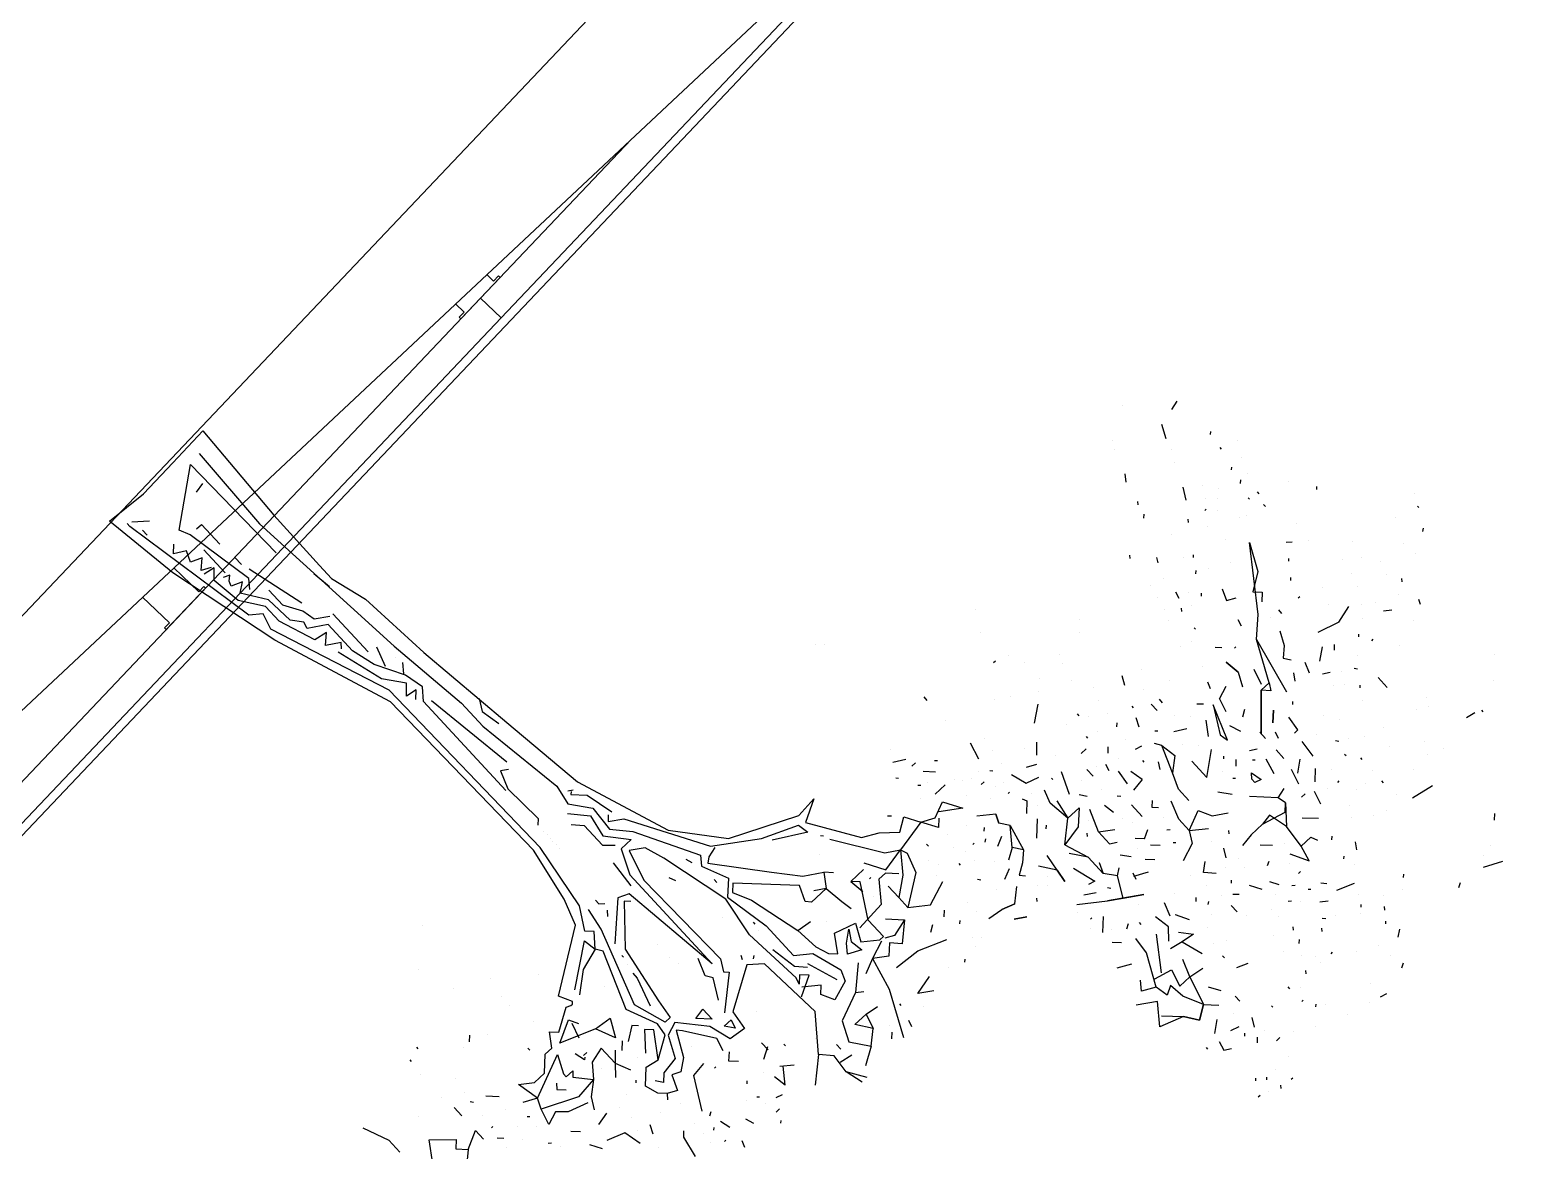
# Model space of a CAD drawing. Header units: inches. Extents: x -3368894 to 5148796, y 84 to 10864301.
# Drawn here: x 503402.8 to 503408.07, y 4346101.95 to 4346105.87 of the extents above; entities that cross this region are included whole.
import ezdxf

# ---------------------------------------------------------------- set-up
doc = ezdxf.new("R2010")
doc.units = ezdxf.units.IN
doc.header["$MEASUREMENT"] = 0
doc.layers.add('cm_linea di terra', color=4, linetype='Continuous', lineweight=25)
doc.layers.add('cp_piattaforme volumi_linea', color=4, linetype='Continuous', lineweight=25)
doc.layers.add('cp_alberi_linea', color=103, linetype='Continuous')

# ---------------------------------------------------------------- blocks, each defined once
blk = doc.blocks.new('tamarix')
at = {"layer": 'cp_alberi_linea', "color": 0, "linetype": 'ByBlock'}
for p, q in [((-0.0063, -0.2859), (0, 0)), ((0, 0), (0.1495, -0.0348)), ((0.1495, -0.0348), (0.2982, -0.0489)), ((0.2982, -0.0489), (0.4508, -0.0637)), ((0.0296, -0.0671), (0.0319, -0.0531)), ((0.0397, -0.5877), (0.0296, -0.0671)), ((0.0471, -0.0627), (0.0872, -0.11)), ((0.1254, -0.2119), (0.3308, -0.1018)), ((0.3308, -0.1018), (0.2711, -0.5282)), ((0.3805, -0.1017), (0.3158, -0.4198)), ((0.4508, -0.0637), (0.3702, -0.4411)), ((0.0426, -0.1338), (0.0464, -0.1105)), ((0.2673, -0.1779), (0.3057, -0.177)), ((0.0479, -0.247), (0.075, -0.2276)), ((0.0837, -0.2768), (0.0479, -0.247)), ((0.1356, -0.2519), (0.1254, -0.2119)), ((0.1412, -0.5087), (0.1356, -0.2519)), ((0.1659, -0.2568), (0.1891, -0.2607)), ((0.1891, -0.2607), (0.1738, -0.3538)), ((0.0265, -0.7122), (-0.0063, -0.2859)), ((0.0612, -0.3114), (0.0837, -0.2768)), ((0.0981, -0.3342), (0.0612, -0.3114)), ((0.0606, -0.3591), (0.0981, -0.3342)), ((0.0905, -0.3808), (0.0606, -0.3591)), ((0.1061, -0.4312), (0.1241, -0.3217)), ((0.0571, -0.5259), (0.0607, -0.4165)), ((0.0963, -0.3889), (0.0579, -0.3754)), ((0.0607, -0.4165), (0.0963, -0.3889)), ((0.3158, -0.4198), (0.2666, -1.0554)), ((0.0822, -0.4751), (0.0918, -0.4599)), ((0.1104, -0.4486), (0.0887, -0.4355)), ((0.0918, -0.4599), (0.1104, -0.4486)), ((0.164, -0.4574), (0.1693, -0.4248)), ((0.3702, -0.4411), (0.329, -0.6759)), ((0.0999, -0.6143), (0.0571, -0.5259)), ((0.1191, -0.4979), (0.0822, -0.4751)), ((0.0826, -0.5158), (0.1191, -0.4979)), ((0.1248, -0.6088), (0.0826, -0.5158)), ((0.113, -0.5351), (0.1412, -0.5087)), ((0.1874, -0.7076), (0.1683, -0.4892)), ((0.0744, -0.6245), (0.0397, -0.5877)), ((0.0489, -0.6777), (0.0744, -0.6245)), ((0.0885, -0.6842), (0.0999, -0.6143)), ((0.1149, -0.7124), (0.1248, -0.6088)), ((0.1404, -0.6592), (0.1519, -0.5894)), ((0.1337, -1.1364), (0.0489, -0.6777)), ((0.1136, -0.8222), (0.0885, -0.6842)), ((0.1673, -0.7282), (0.1404, -0.6592)), ((0.2952, -0.6775), (0.2931, -0.7489)), ((0.329, -0.6759), (0.319, -0.7364)), ((0.1051, -1.1652), (0.0265, -0.7122)), ((0.1391, -0.7547), (0.1149, -0.7124)), ((0.169, -0.7763), (0.1673, -0.7282)), ((0.319, -0.7364), (0.3345, -0.8753)), ((0.1282, -0.7768), (0.1391, -0.7547)), ((0.1846, -0.8267), (0.1282, -0.7768)), ((0.2106, -0.8142), (0.169, -0.7763)), ((0.1587, -0.8392), (0.1136, -0.8222)), ((0.1211, -0.8641), (0.1587, -0.8392)), ((0.1643, -0.9501), (0.1846, -0.8267)), ((0.2246, -0.8165), (0.1951, -0.9958)), ((0.1627, -0.902), (0.1211, -0.8641)), ((0.3345, -0.8753), (0.313, -1.1515)), ((0.1484, -1.091), (0.1297, -0.9134)), ((0.146, -0.916), (0.1627, -0.902)), ((0.1735, -1.0401), (0.1643, -0.9501)), ((0.2106, -1.1491), (0.1735, -1.0401)), ((0.2265, -1.0082), (0.1918, -1.0742)), ((0.1904, -1.1697), (0.1484, -1.091)), ((0.2383, -1.0819), (0.2383, -1.0819)), ((0.2666, -1.0554), (0.2541, -1.3643)), ((0.0237, -1.8932), (0.1337, -1.1364)), ((0.2154, -1.2216), (0.2106, -1.1491)), ((0.2117, -1.1421), (0.24, -1.1156)), ((0.313, -1.1515), (0.2983, -1.5318)), ((0.002, -1.8801), (0.1051, -1.1652)), ((0.1548, -1.1973), (0.1904, -1.1697)), ((0.1933, -1.2108), (0.1548, -1.1973)), ((0.1661, -1.2302), (0.1933, -1.2108)), ((0.1074, -1.675), (0.1763, -1.2558)), ((0.1763, -1.2558), (0.2154, -1.2216)), ((0.1969, -1.276), (0.1887, -1.6166)), ((0.2541, -1.3643), (0.2361, -1.4737)), ((0.305, -1.4037), (0.2752, -1.4395)), ((0.2361, -1.4737), (0.2291, -1.8074)), ((0.2752, -1.4395), (0.2777, -1.5117)), ((0.2983, -1.5318), (0.2859, -1.855)), ((0.1503, -1.6175), (0.1167, -1.6765)), ((0.1709, -1.6376), (0.1503, -1.6175)), ((0.1167, -1.6765), (0.0996, -1.8244)), ((-0.443, -1.7352), (-0.443, -1.7352)), ((-0.5762, -1.8185), (-0.5762, -1.8185)), ((0.0996, -1.8244), (0.0806, -1.838)), ((0.2291, -1.8074), (0.2037, -1.875)), ((-0.0674, -2.0696), (0.002, -1.8801)), ((-0.053, -2.1269), (0.0237, -1.8932)), ((0.073, -1.8846), (0.073, -1.8846)), ((0.0756, -1.8683), (0.0756, -1.8683)), ((0.1766, -1.8944), (0.2202, -1.9638)), ((0.2037, -1.875), (0.2458, -1.9536)), ((0.2448, -1.8578), (0.2366, -1.8636)), ((0.2366, -1.8636), (0.2697, -1.9097)), ((0.2393, -1.8473), (0.2541, -1.8593)), ((0.2859, -1.855), (0.3472, -2.2094)), ((0.0626, -1.9474), (0.0626, -1.9474)), ((0.0653, -1.9311), (0.0653, -1.9311)), ((0.068, -1.9148), (0.068, -1.9148)), ((0.0703, -1.9009), (0.0703, -1.9009)), ((0.1542, -1.929), (0.1791, -1.9666)), ((0.2697, -1.9097), (0.2766, -2.0137)), ((-0.8447, -1.9968), (-0.8436, -1.9899)), ((-0.7954, -1.9882), (-0.7943, -1.9812)), ((-0.5511, -1.9566), (-0.5511, -1.9566)), ((0.1791, -1.9666), (0.1638, -2.0597)), ((0.2202, -1.9638), (0.1909, -2.0403)), ((0.2458, -1.9536), (0.2235, -2.0456)), ((-1.1329, -2.0045), (-1.111, -2.1037)), ((-0.8628, -2.0489), (-0.8628, -2.0489)), ((-0.445, -2.0386), (-0.445, -2.0386)), ((0.1909, -2.0403), (0.2411, -2.1274)), ((0.2235, -2.0456), (0.2671, -2.115)), ((0.2603, -2.011), (0.2413, -2.0246)), ((0.2413, -2.0246), (0.2829, -2.0625)), ((-1.111, -2.1037), (-1.1202, -2.1596)), ((-0.6656, -2.1148), (-0.6466, -2.1011)), ((-0.4728, -2.1058), (-0.4728, -2.1058)), ((-0.1154, -2.1573), (-0.0674, -2.0696)), ((0.1638, -2.0597), (0.1914, -2.0953)), ((0.2829, -2.0625), (0.3941, -2.3606)), ((-0.9798, -2.1349), (-0.9798, -2.1349)), ((-0.8808, -2.1583), (-0.8808, -2.1583)), ((-0.7989, -2.155), (-0.7989, -2.155)), ((-0.6959, -2.1098), (-0.6959, -2.1098)), ((-0.6065, -2.1484), (-0.6065, -2.1484)), ((-0.4793, -2.1454), (-0.4793, -2.1454)), ((-0.3479, -2.2626), (-0.1154, -2.1573)), ((-0.3311, -2.1602), (-0.3311, -2.1602)), ((-0.1122, -2.1961), (-0.053, -2.1269)), ((-0.0709, -2.2364), (-0.044, -2.1595)), ((-0.0032, -2.159), (-0.0059, -2.1753)), ((0.1383, -2.1273), (0.1125, -2.2259)), ((0.1945, -2.1198), (0.1408, -2.1994)), ((0.207, -2.1457), (0.1564, -2.2498)), ((0.2411, -2.1274), (0.1945, -2.1198)), ((0.2486, -2.1837), (0.207, -2.1457)), ((0.2671, -2.115), (0.3475, -2.353)), ((-1.0819, -2.2759), (-1.0238, -2.2137)), ((-1.0238, -2.2137), (-0.9643, -2.2881)), ((-0.8868, -2.253), (-0.8803, -2.2134)), ((-0.8174, -2.2094), (-0.8174, -2.2094)), ((-0.0927, -2.2232), (-0.1122, -2.1961)), ((-0.0217, -2.2277), (-0.005, -2.2137)), ((-0.0059, -2.1753), (0.0081, -2.192)), ((0.1408, -2.1994), (0.0719, -2.6186)), ((0.2604, -2.2574), (0.2486, -2.1837)), ((0.3472, -2.2094), (0.4532, -2.3943)), ((-0.8251, -2.256), (-0.8306, -2.2455)), ((-0.4725, -2.2493), (-0.4725, -2.2493)), ((-0.3323, -2.313), (-0.3479, -2.2626)), ((-0.2958, -2.2951), (-0.1393, -2.2156)), ((-0.1399, -2.2633), (-0.2206, -2.274)), ((-0.2085, -2.4912), (-0.0709, -2.2364)), ((-0.1393, -2.2156), (-0.1399, -2.2633)), ((-0.1399, -2.2633), (-0.0927, -2.2232)), ((-0.1275, -2.2893), (-0.1399, -2.2633)), ((0.052, -2.2159), (-0.0824, -2.3062)), ((0.0552, -2.2404), (-0.0746, -2.3458)), ((0.0866, -2.2384), (0.052, -2.2159)), ((0.0688, -2.2593), (0.0552, -2.2404)), ((0.0719, -2.6186), (0.0866, -2.2384)), ((0.1564, -2.2498), (0.1034, -2.6309)), ((0.28, -2.5165), (0.2604, -2.2574)), ((1.1759, -2.2165), (1.1759, -2.2165)), ((1.1954, -2.2436), (1.1954, -2.2436)), ((-0.9643, -2.2881), (-0.9914, -2.3075)), ((-0.9914, -2.3075), (-0.9661, -2.3428)), ((-0.8409, -2.3084), (-0.8409, -2.3084)), ((-0.7536, -2.3155), (-0.7808, -2.2776)), ((-0.5596, -2.2996), (-0.5581, -2.2903)), ((-0.5067, -2.3561), (-0.4665, -2.3149)), ((-0.4665, -2.3149), (-0.447, -2.342)), ((-0.447, -2.342), (-0.3625, -2.308)), ((-0.3625, -2.308), (-0.3474, -2.3177)), ((-0.3474, -2.3177), (-0.3404, -2.3189)), ((-0.3404, -2.3189), (-0.3323, -2.313)), ((-0.2206, -2.274), (-0.2997, -2.3184)), ((-0.2399, -2.4789), (-0.1275, -2.2893)), ((0.223, -2.3397), (0.2175, -2.3149)), ((-0.9661, -2.3428), (-1.0273, -2.3806)), ((-0.9661, -2.3428), (-0.8983, -2.3228)), ((-0.8983, -2.3228), (-0.9048, -2.3624)), ((-0.8497, -2.3619), (-0.8567, -2.3608)), ((-0.7775, -2.3594), (-0.7775, -2.3594)), ((-0.6757, -2.424), (-0.679, -2.3421)), ((-0.679, -2.3421), (-0.6378, -2.3824)), ((-0.5912, -2.39), (-0.537, -2.3511)), ((-0.537, -2.3511), (-0.5067, -2.3561)), ((-0.4753, -2.3684), (-0.3919, -2.3415)), ((-0.3595, -2.4353), (-0.4753, -2.3684)), ((-0.3946, -2.3578), (-0.4197, -2.4087)), ((-0.3919, -2.3415), (-0.381, -2.3768)), ((-0.2219, -2.3694), (-0.2219, -2.3694)), ((-0.0746, -2.3458), (-0.1463, -2.5493)), ((-0.1005, -2.3583), (-0.0994, -2.3513)), ((0.308, -2.3465), (0.3048, -2.322)), ((0.3475, -2.353), (0.3193, -2.3794)), ((0.3941, -2.3606), (0.5244, -2.4849)), ((-0.8589, -2.4178), (-0.8725, -2.3988)), ((-0.6757, -2.424), (-0.7185, -2.393)), ((-0.6982, -2.4586), (-0.6757, -2.424)), ((-0.6982, -2.4586), (-0.6757, -2.424)), ((-0.6757, -2.424), (-0.5117, -2.3864)), ((-0.6378, -2.3824), (-0.5912, -2.39)), ((-0.5117, -2.3864), (-0.5523, -2.4443)), ((-0.1248, -2.4189), (-0.1287, -2.4421)), ((-0.1125, -2.3874), (-0.1125, -2.3874)), ((0.0082, -2.424), (0.0082, -2.424)), ((0.3193, -2.3794), (0.3436, -2.4791)), ((0.36, -2.379), (0.3414, -2.3902)), ((0.3414, -2.3902), (0.4528, -2.5855)), ((0.3988, -2.3758), (0.36, -2.379)), ((0.4532, -2.3943), (0.6684, -2.5396)), ((-0.8801, -2.4454), (-0.8801, -2.4454)), ((-0.82, -2.472), (-0.82, -2.472)), ((-0.796, -2.4281), (-0.796, -2.4281)), ((-0.7436, -2.4439), (-0.7494, -2.4358)), ((-0.7236, -2.5118), (-0.6982, -2.4586)), ((-0.5839, -2.5347), (-0.6982, -2.4586)), ((-0.5931, -2.4447), (-0.6097, -2.4588)), ((-0.6097, -2.4588), (-0.5902, -2.4859)), ((-0.5523, -2.4443), (-0.5546, -2.4582)), ((-0.5546, -2.4582), (-0.5243, -2.4632)), ((-0.5243, -2.4632), (-0.541, -2.4772)), ((-0.541, -2.4772), (-0.5032, -2.5384)), ((-0.4685, -2.4724), (-0.4716, -2.4336)), ((-0.4603, -2.4666), (-0.4685, -2.4724)), ((-0.4592, -2.4596), (-0.4429, -2.4623)), ((-0.3595, -2.4353), (-0.2978, -2.4526)), ((-0.3407, -2.5101), (-0.3595, -2.4353)), ((-0.3595, -2.4353), (-0.3595, -2.4353)), ((-0.2978, -2.4526), (-0.3407, -2.5101)), ((-0.1287, -2.4421), (-0.1777, -2.5369)), ((0.3067, -2.4563), (0.309, -2.4423)), ((-0.7571, -2.4824), (-0.7571, -2.4824)), ((-0.6744, -2.5031), (-0.7236, -2.5118)), ((-0.6468, -2.5388), (-0.6744, -2.5031)), ((-0.4583, -2.498), (-0.5032, -2.5384)), ((-0.4001, -2.4932), (-0.4583, -2.498)), ((-0.4116, -2.5631), (-0.4001, -2.4932)), ((-0.272, -2.5286), (-0.3239, -2.5535)), ((-0.2584, -2.5476), (-0.272, -2.5286)), ((-0.2113, -2.596), (-0.2399, -2.4789)), ((-0.1904, -2.6138), (-0.2085, -2.4912)), ((-0.0021, -2.4869), (-0.0021, -2.4869)), ((0.0011, -2.5256), (0.0011, -2.5256)), ((0.2326, -2.6594), (0.28, -2.5165)), ((0.3436, -2.4791), (0.2893, -2.518)), ((0.2893, -2.518), (0.2928, -2.686)), ((0.3397, -2.5024), (0.3126, -2.5218)), ((0.3126, -2.5218), (0.3326, -2.5897)), ((0.476, -2.6922), (0.3397, -2.5024)), ((0.5244, -2.4849), (0.6413, -2.5591)), ((0.6418, -2.5998), (0.5427, -2.519)), ((-0.7697, -2.5592), (-0.7779, -2.5507)), ((-0.5807, -2.5735), (-0.6468, -2.5388)), ((-0.5563, -2.5704), (-0.5861, -2.6061)), ((-0.5032, -2.5384), (-0.5839, -2.5347)), ((-0.5032, -2.5384), (-0.5563, -2.5704)), ((-0.4555, -2.5391), (-0.4555, -2.5391)), ((-0.4116, -2.5631), (-0.4503, -2.595)), ((-0.376, -2.5354), (-0.4116, -2.5631)), ((-0.4116, -2.5631), (-0.3971, -2.6204)), ((-0.3352, -2.5349), (-0.3624, -2.5544)), ((-0.2552, -2.572), (-0.3191, -2.6261)), ((-0.2358, -2.5991), (-0.2552, -2.572)), ((-0.1463, -2.5493), (-0.1671, -2.6176)), ((0.0231, -2.6249), (0.0563, -2.5682)), ((0.22, -2.5473), (0.22, -2.5473)), ((0.6413, -2.5591), (0.6418, -2.5998)), ((0.7464, -2.5453), (0.6631, -2.5722)), ((0.6631, -2.5722), (0.7423, -2.7598)), ((0.6684, -2.5396), (0.7464, -2.5453)), ((2.4981, -2.5533), (2.4981, -2.5533)), ((-0.7607, -2.5918), (-0.7607, -2.5918)), ((-0.6761, -2.6153), (-0.6955, -2.5881)), ((-0.3479, -2.6118), (-0.3479, -2.6118)), ((-0.3105, -2.6753), (-0.2358, -2.5991)), ((-0.226, -2.6414), (-0.2113, -2.596)), ((-0.1671, -2.6176), (-0.1904, -2.6138)), ((0.0355, -2.6509), (0.0231, -2.6249)), ((0.1034, -2.6309), (0.0736, -2.6667)), ((0.3326, -2.5897), (0.3485, -2.7836)), ((0.4528, -2.5855), (0.5089, -2.6808)), ((1.263, -2.6469), (1.2657, -2.6306)), ((1.6175, -2.5856), (1.6175, -2.5856)), ((2.3594, -2.6262), (2.3594, -2.6262)), ((2.3807, -2.5986), (2.3807, -2.5986)), ((-0.6919, -2.6677), (-0.6751, -2.7111)), ((-0.5689, -2.6472), (-0.617, -2.6489)), ((-0.525, -2.6712), (-0.525, -2.6712)), ((-0.4758, -2.6625), (-0.4758, -2.6625)), ((-0.4211, -2.6643), (-0.4129, -2.6585)), ((-0.4097, -2.6973), (-0.3555, -2.6584)), ((-0.3555, -2.6584), (-0.3105, -2.6753)), ((-0.3105, -2.6753), (-0.226, -2.6414)), ((-0.2201, -2.6495), (-0.27, -2.7202)), ((-0.1887, -2.6619), (-0.2494, -2.7404)), ((-0.1709, -2.6409), (-0.2201, -2.6495)), ((-0.1774, -2.6805), (-0.1887, -2.6619)), ((-0.124, -2.7921), (-0.1774, -2.6805)), ((-0.107, -2.747), (-0.1709, -2.6409)), ((0.0853, -2.683), (-0.0372, -2.7585)), ((-0.0155, -2.7142), (0.0355, -2.6509)), ((0.0736, -2.6667), (0.0853, -2.683)), ((0.1481, -2.6933), (0.1574, -2.6805)), ((0.213, -2.8809), (0.2326, -2.6594)), ((0.2637, -2.674), (0.2637, -2.674)), ((0.2928, -2.686), (0.2699, -2.8257)), ((0.2745, -2.6519), (0.276, -2.6426)), ((0.5089, -2.6808), (0.5653, -2.7308)), ((0.6044, -2.6822), (0.6044, -2.6822)), ((0.6644, -2.6514), (0.6586, -2.6432)), ((0.6699, -2.6762), (0.7502, -2.8568)), ((1.0533, -2.7153), (1.0175, -2.6855)), ((1.0473, -2.6497), (1.0473, -2.6497)), ((1.5664, -2.6489), (1.5664, -2.6489)), ((-0.5842, -2.7404), (-0.6433, -2.7067)), ((-0.5806, -2.8055), (-0.5842, -2.7404)), ((-0.5268, -2.7259), (-0.5268, -2.7259)), ((-0.4034, -2.7462), (-0.4097, -2.6973)), ((-0.3615, -2.7387), (-0.374, -2.7127)), ((-0.3344, -2.7192), (-0.3615, -2.7387)), ((-0.27, -2.7202), (-0.3344, -2.7192)), ((-0.2494, -2.7404), (-0.294, -2.7641)), ((-0.2017, -2.741), (-0.2017, -2.741)), ((-0.1145, -2.6908), (-0.0738, -2.6903)), ((-0.0814, -2.7369), (-0.1145, -2.6908)), ((-0.0738, -2.6903), (-0.0814, -2.7369)), ((0.1443, -2.7166), (-0.0166, -2.7786)), ((0.1844, -2.7638), (0.1443, -2.7166)), ((0.1746, -2.7216), (0.185, -2.7161)), ((0.4439, -2.7419), (0.476, -2.6922)), ((0.5653, -2.7308), (0.525, -2.772)), ((0.5847, -2.7579), (0.5653, -2.7308)), ((0.9855, -2.7352), (0.9796, -2.7271)), ((1.2477, -2.7401), (1.2477, -2.7401)), ((2.2948, -2.728), (2.3149, -2.7074)), ((2.5001, -2.745), (2.531, -2.7022)), ((2.5939, -2.6982), (2.628, -2.6942)), ((-0.5508, -2.7698), (-0.5508, -2.7698)), ((-0.5259, -2.8217), (-0.5069, -2.7937)), ((-0.384, -2.7733), (-0.4034, -2.7462)), ((-0.384, -2.7733), (-0.4006, -2.7873)), ((-0.354, -2.7949), (-0.384, -2.7733)), ((-0.322, -2.7452), (-0.354, -2.7949)), ((-0.294, -2.7641), (-0.322, -2.7452)), ((-0.1456, -2.8363), (-0.124, -2.7921)), ((-0.0967, -2.83), (-0.107, -2.747)), ((-0.0568, -2.8199), (-0.0751, -2.7858)), ((-0.0751, -2.7858), (-0.0425, -2.7911)), ((-0.0425, -2.7911), (-0.0568, -2.8199)), ((-0.0166, -2.7786), (-0.0373, -2.847)), ((0.1613, -3.0064), (0.1844, -2.7638)), ((0.2416, -2.8521), (0.2406, -2.7563)), ((0.3485, -2.7836), (0.3417, -2.8686)), ((0.3485, -2.7836), (0.4009, -2.7994)), ((0.4552, -2.7605), (0.4439, -2.7419)), ((0.525, -2.772), (0.4552, -2.7605)), ((0.525, -2.772), (0.4916, -2.7426)), ((0.525, -2.772), (0.5229, -2.8434)), ((0.5847, -2.7579), (0.5847, -2.7579)), ((0.7423, -2.7598), (0.7932, -2.7993)), ((0.8653, -2.7968), (0.8575, -2.786)), ((1.0646, -2.7482), (1.0483, -2.7456)), ((1.0581, -2.7878), (1.0834, -2.8231)), ((1.5186, -2.7511), (1.5092, -2.7496)), ((1.5625, -2.775), (1.5625, -2.775)), ((2.4843, -2.783), (2.4843, -2.783)), ((-0.4499, -2.7959), (-0.4499, -2.7959)), ((-0.3838, -2.8307), (-0.3838, -2.8307)), ((-0.2772, -2.8076), (-0.3581, -2.9067)), ((-0.2225, -2.8094), (-0.2772, -2.8076)), ((-0.0373, -2.847), (-0.0967, -2.83)), ((0.0352, -2.8421), (0.0352, -2.8421)), ((0.2699, -2.8257), (0.3169, -2.8741)), ((0.434, -2.8455), (0.434, -2.8455)), ((0.5229, -2.8434), (0.5233, -2.8841)), ((0.5977, -2.8246), (0.5959, -2.8793)), ((0.5977, -2.8246), (0.6582, -2.8345)), ((0.6172, -2.8517), (0.5977, -2.8246)), ((0.6772, -2.8209), (0.7053, -2.8973)), ((0.7932, -2.7993), (0.8391, -2.8547)), ((0.8391, -2.8547), (0.8906, -2.832)), ((0.8906, -2.832), (0.9121, -2.8906)), ((0.9779, -2.8392), (0.9779, -2.8392)), ((1.0136, -2.8116), (1.0077, -2.8035)), ((1.0353, -2.8247), (1.0353, -2.8247)), ((1.1175, -2.8048), (1.1117, -2.7966)), ((1.4101, -2.8289), (1.4101, -2.8289)), ((1.5769, -2.8324), (1.5769, -2.8324)), ((2.2334, -2.8542), (2.2443, -2.8464)), ((2.2574, -2.8103), (2.2659, -2.8021)), ((2.4545, -2.8188), (2.4545, -2.8188)), ((-0.5498, -2.8656), (-0.5498, -2.8656)), ((-0.4524, -2.8983), (-0.469, -2.9124)), ((-0.2053, -2.8505), (-0.2123, -2.8493)), ((-0.1614, -2.8744), (-0.1343, -2.8549)), ((-0.142, -2.9015), (-0.1614, -2.8744)), ((0.2022, -2.9031), (0.213, -2.8809)), ((0.2293, -2.8836), (0.2022, -2.9031)), ((0.2487, -2.9107), (0.2293, -2.8836)), ((0.2665, -2.8897), (0.2416, -2.8521)), ((0.2774, -2.8819), (0.2966, -2.9975)), ((0.3169, -2.8741), (0.3319, -2.9866)), ((0.3417, -2.8686), (0.3504, -2.9179)), ((0.3698, -2.945), (0.4194, -2.8909)), ((0.4194, -2.8909), (0.4924, -2.9268)), ((0.5282, -2.9566), (0.6172, -2.8517)), ((0.6646, -2.8977), (0.5996, -2.9588)), ((0.6521, -2.8718), (0.6451, -2.8706)), ((0.6949, -2.9027), (0.6646, -2.8977)), ((0.7053, -2.8973), (0.7918, -2.8947)), ((0.7918, -2.8947), (0.7268, -2.9558)), ((0.7502, -2.8568), (0.7918, -2.8947)), ((0.9121, -2.8906), (0.7918, -2.8947)), ((0.7918, -2.8947), (0.7973, -2.9196)), ((0.9355, -2.9518), (0.9121, -2.8906)), ((0.9121, -2.8906), (0.9548, -2.9215)), ((1.0673, -2.8778), (1.0207, -2.8702)), ((1.1034, -2.8909), (1.1034, -2.8909)), ((1.2117, -2.9159), (1.2379, -2.858)), ((1.2807, -2.889), (1.2807, -2.889)), ((1.4513, -2.8692), (1.4513, -2.8692)), ((1.813, -2.8951), (1.813, -2.8951)), ((2.0915, -2.9026), (2.1001, -2.8945)), ((2.3737, -2.9323), (2.4034, -2.8965)), ((2.6082, -2.8584), (2.6163, -2.8526)), ((-0.469, -2.9124), (-0.4979, -2.9865)), ((-0.4069, -2.913), (-0.4069, -2.913)), ((-0.3537, -2.9385), (-0.3386, -2.9338)), ((-0.0809, -2.9666), (-0.0375, -2.9498)), ((-0.046, -2.9579), (-0.0407, -2.9253)), ((0.1727, -2.9365), (0.2487, -2.9107)), ((0.2469, -2.9654), (0.1999, -2.917)), ((0.3504, -2.9179), (0.3698, -2.945)), ((0.3893, -2.9721), (0.4176, -2.9456)), ((0.4176, -2.9456), (0.4621, -2.9219)), ((0.4621, -2.9219), (0.4327, -2.9553)), ((0.4924, -2.9268), (0.4522, -2.9824)), ((0.5996, -2.9588), (0.4886, -2.9501)), ((0.6057, -2.9215), (0.6057, -2.9215)), ((0.6563, -2.992), (0.6651, -2.9385)), ((0.6651, -2.9385), (0.6563, -2.992)), ((0.7221, -2.9407), (0.6949, -2.9027)), ((0.7973, -2.9196), (0.7626, -2.9856)), ((0.9626, -2.9324), (0.9355, -2.9518)), ((0.9548, -2.9215), (1.0146, -2.9074)), ((1.0415, -2.9764), (0.9793, -2.9184)), ((1.0146, -2.9074), (1.0415, -2.9764)), ((1.1158, -2.9169), (1.1158, -2.9169)), ((1.1434, -2.9382), (1.1434, -2.9382)), ((1.176, -2.9435), (1.176, -2.9435)), ((1.2637, -2.934), (1.2637, -2.934)), ((1.5263, -2.9365), (1.5263, -2.9365)), ((1.5639, -2.9116), (1.5639, -2.9116)), ((1.6548, -2.9409), (1.6548, -2.9409)), ((1.6737, -2.9129), (1.6737, -2.9129)), ((1.7773, -2.9227), (1.7773, -2.9227)), ((2.4505, -2.9449), (2.4505, -2.9449)), ((2.5909, -2.9201), (2.592, -2.9131)), ((2.6488, -2.9464), (2.6488, -2.9464)), ((-0.4281, -2.998), (-0.4281, -2.998)), ((-0.4146, -2.9596), (-0.4146, -2.9596)), ((-0.3847, -2.9812), (-0.3765, -2.9754)), ((-0.3431, -3.0191), (-0.3463, -2.9804)), ((-0.1849, -2.9734), (-0.1767, -2.9676)), ((-0.1165, -2.9942), (-0.1165, -2.9942)), ((0.0026, -2.997), (0.0037, -2.99)), ((0.2198, -2.9849), (0.2469, -2.9654)), ((0.2354, -3.0353), (0.2198, -2.9849)), ((0.3319, -2.9866), (0.3091, -3.0235)), ((0.4321, -3.003), (0.3893, -2.9721)), ((0.4327, -2.9553), (0.4321, -3.003)), ((0.4522, -2.9824), (0.4992, -3.0308)), ((0.5155, -3.0335), (0.5282, -2.9566)), ((0.5686, -3.0015), (0.6075, -3.0558)), ((0.7626, -2.9856), (0.6486, -3.0386)), ((0.6563, -2.992), (0.6486, -3.0386)), ((0.7268, -2.9558), (0.6563, -2.992)), ((0.8231, -2.9955), (0.8231, -2.9955)), ((0.8618, -2.9636), (0.8634, -2.9543)), ((0.9364, -2.9902), (0.9364, -2.9902)), ((1.0849, -2.9596), (1.0849, -2.9596)), ((1.1606, -2.9792), (1.1466, -2.9769)), ((1.2083, -2.9799), (1.2025, -2.9718)), ((1.2479, -2.9864), (1.2479, -2.9864)), ((1.431, -2.9926), (1.4911, -2.9618)), ((1.6281, -3.0011), (1.6281, -3.0011)), ((2.1395, -2.9894), (2.1514, -2.9747)), ((2.2484, -2.9667), (2.2484, -2.9667)), ((2.3167, -2.9875), (2.3253, -2.9793)), ((2.4207, -2.9806), (2.4207, -2.9806)), ((2.4731, -2.9964), (2.4731, -2.9964)), ((2.555, -2.9931), (2.5631, -2.9873)), ((2.6097, -2.995), (2.6097, -2.995)), ((-0.3865, -3.0359), (-0.3935, -3.0348)), ((-0.2809, -3.0772), (-0.2852, -3.0454)), ((-0.231, -3.0065), (-0.231, -3.0065)), ((-0.1952, -3.0363), (-0.201, -3.0281)), ((-0.107, -3.0818), (-0.1064, -3.0341)), ((-0.107, -3.0818), (-0.0586, -3.0348)), ((-0.0322, -3.063), (-0.0668, -3.0263)), ((0.049, -3.1075), (0.1613, -3.0064)), ((0.3091, -3.0235), (0.2354, -3.0353)), ((0.3886, -3.0198), (0.3003, -3.077)), ((0.4314, -3.0507), (0.374, -3.0652)), ((0.4314, -3.0507), (0.382, -3.1622)), ((0.3886, -3.0198), (0.3886, -3.0198)), ((0.4981, -3.0378), (0.4314, -3.0507)), ((0.4726, -3.091), (0.4314, -3.0507)), ((0.4992, -3.0308), (0.5155, -3.0335)), ((0.542, -3.0617), (0.5144, -3.0405)), ((0.6075, -3.0558), (0.5355, -3.1013)), ((0.6075, -3.0558), (0.542, -3.0617)), ((0.6075, -3.0558), (0.6075, -3.0558)), ((0.6486, -3.0386), (0.7038, -3.0955)), ((0.7999, -3.0491), (0.7999, -3.0491)), ((0.834, -3.0308), (0.834, -3.0308)), ((0.9124, -3.0341), (0.9124, -3.0341)), ((1.0024, -3.025), (1.0024, -3.025)), ((1.096, -3.081), (1.049, -3.0327)), ((1.1281, -3.0313), (1.1281, -3.0313)), ((1.1704, -3.0215), (1.1704, -3.0215)), ((1.1995, -3.0335), (1.1995, -3.0335)), ((1.2391, -3.04), (1.2462, -3.0985)), ((1.3384, -3.018), (1.3384, -3.018)), ((1.347, -3.0673), (1.3827, -3.0396)), ((2.0631, -3.0175), (2.0631, -3.0175)), ((2.1074, -3.0392), (2.1074, -3.0392)), ((2.211, -3.049), (2.211, -3.049)), ((2.3452, -3.0472), (2.3452, -3.0472)), ((2.3924, -3.0071), (2.3855, -3.0059)), ((2.4108, -3.0412), (2.4108, -3.0412)), ((2.446, -3.0159), (2.446, -3.0159)), ((2.5365, -3.0475), (2.5473, -3.0397)), ((2.5776, -3.0447), (2.5776, -3.0447)), ((-0.3665, -3.1038), (-0.3534, -3.082)), ((-0.2002, -3.0665), (-0.2002, -3.0665)), ((-0.14, -3.0932), (-0.1621, -3.0824)), ((0.049, -3.1075), (-0.0417, -3.1643)), ((0.0797, -3.1532), (0.049, -3.1075)), ((0.0869, -3.0659), (0.0869, -3.0659)), ((0.1937, -3.1002), (0.1496, -3.1647)), ((0.3003, -3.077), (0.1937, -3.1002)), ((0.3003, -3.077), (0.3209, -3.0972)), ((0.5106, -3.0638), (0.4726, -3.091)), ((0.5355, -3.1013), (0.5106, -3.0638)), ((0.7038, -3.0955), (0.795, -3.0794)), ((0.8788, -3.0932), (0.88, -3.0862)), ((0.9292, -3.0775), (0.9292, -3.0775)), ((0.9688, -3.084), (0.9618, -3.0829)), ((0.9952, -3.1123), (1.0057, -3.1069)), ((1.0235, -3.0859), (1.0343, -3.0781)), ((1.0771, -3.109), (1.096, -3.081)), ((1.096, -3.081), (1.0771, -3.109)), ((1.0771, -3.109), (1.096, -3.081)), ((1.095, -3.1454), (1.0771, -3.109)), ((1.186, -3.0719), (1.179, -3.0708)), ((1.2462, -3.0985), (1.2905, -3.1202)), ((1.3199, -3.0867), (1.29, -3.0651)), ((1.4953, -3.0821), (1.4953, -3.0821)), ((1.5473, -3.1002), (1.5488, -3.0909)), ((1.6563, -3.0774), (1.6563, -3.0774)), ((2.0245, -3.1069), (2.0245, -3.1069)), ((2.0415, -3.0618), (2.0415, -3.0618)), ((2.0862, -3.1242), (2.097, -3.102)), ((2.2304, -3.0761), (2.2386, -3.0703)), ((2.5126, -3.1057), (2.5137, -3.0988)), ((-0.2213, -3.1515), (-0.2132, -3.1457)), ((-0.1845, -3.1169), (-0.2008, -3.1143)), ((0.0613, -3.2219), (0.0797, -3.1532)), ((0.1123, -3.1585), (0.1162, -3.1353)), ((0.2389, -3.2033), (0.2105, -3.1436)), ((0.2105, -3.1436), (0.264, -3.1524)), ((0.264, -3.1524), (0.2389, -3.2033)), ((0.264, -3.1524), (0.3094, -3.167)), ((0.382, -3.1622), (0.2795, -3.3056)), ((0.458, -3.1364), (0.55, -3.1587)), ((0.55, -3.1587), (0.6436, -3.2148)), ((0.6295, -3.155), (0.6551, -3.1449)), ((0.7005, -3.1595), (0.7195, -3.1459)), ((0.9216, -3.1241), (0.9216, -3.1241)), ((1.012, -3.1557), (1.0473, -3.1448)), ((1.0385, -3.1983), (1.095, -3.1454)), ((1.095, -3.1454), (1.0564, -3.2348)), ((1.199, -3.1386), (1.1637, -3.1639)), ((1.1947, -3.1212), (1.199, -3.1386)), ((1.2308, -3.1343), (1.2308, -3.1343)), ((1.3143, -3.1647), (1.3154, -3.1577)), ((1.3859, -3.1215), (1.3859, -3.1215)), ((1.5667, -3.1273), (1.5667, -3.1273)), ((1.6323, -3.1213), (1.6323, -3.1213)), ((1.7286, -3.1611), (1.7499, -3.1335)), ((2.0044, -3.1418), (2.0044, -3.1418)), ((2.0564, -3.1599), (2.0649, -3.1518)), ((2.1247, -3.1377), (2.1247, -3.1377)), ((2.1902, -3.1173), (2.2006, -3.1119)), ((2.2341, -3.1413), (2.2341, -3.1413)), ((2.3489, -3.1267), (2.3489, -3.1267)), ((2.4389, -3.1176), (2.4389, -3.1176)), ((2.4606, -3.1307), (2.4606, -3.1307)), ((2.5267, -3.1655), (2.5282, -3.1561)), ((2.5483, -3.1212), (2.5498, -3.1119)), ((0.0748, -3.1835), (0.1198, -3.2004)), ((0.1496, -3.1647), (0.1858, -3.2352)), ((0.1858, -3.2352), (0.2389, -3.2033)), ((0.715, -3.2169), (0.7254, -3.2115)), ((0.791, -3.1911), (0.791, -3.1911)), ((0.8809, -3.182), (0.8755, -3.1715)), ((0.9605, -3.1783), (0.9605, -3.1783)), ((1.0385, -3.1983), (0.9951, -3.2151)), ((1.0564, -3.2348), (1.0385, -3.1983)), ((1.1712, -3.2058), (1.117, -3.2447)), ((1.2092, -3.1785), (1.2092, -3.1785)), ((1.2389, -3.2887), (1.2426, -3.208)), ((1.2426, -3.208), (1.2665, -3.1641)), ((1.3086, -3.2427), (1.3539, -3.1712)), ((1.4703, -3.1904), (1.447, -3.1865)), ((1.5044, -3.1721), (1.5055, -3.1651)), ((1.5428, -3.1855), (1.5428, -3.1855)), ((1.6165, -3.1737), (1.6165, -3.1737)), ((1.8078, -3.1741), (1.8078, -3.1741)), ((2.0949, -3.1734), (2.0949, -3.1734)), ((2.1414, -3.1811), (2.1496, -3.1752)), ((2.2121, -3.3768), (2.3921, -3.1984)), ((2.2978, -3.19), (2.2978, -3.19)), ((2.3921, -3.1984), (2.3302, -3.2838)), ((2.6446, -3.1753), (2.6446, -3.1753)), ((0.0905, -3.2913), (0.0613, -3.2219)), ((0.0672, -3.2875), (0.0613, -3.2219)), ((0.1858, -3.2352), (0.1192, -3.2625)), ((0.2507, -3.2769), (0.2697, -3.2633)), ((0.2805, -3.2412), (0.2805, -3.2412)), ((0.3635, -3.2309), (0.3647, -3.2239)), ((0.4318, -3.2517), (0.5044, -3.2469)), ((0.4734, -3.2896), (0.4318, -3.2517)), ((0.7833, -3.2377), (0.7833, -3.2377)), ((0.8873, -3.2452), (0.8873, -3.2452)), ((0.935, -3.2459), (0.975, -3.2357)), ((1.0189, -3.2597), (0.9778, -3.2768)), ((1.0564, -3.2348), (1.0189, -3.2597)), ((1.1635, -3.2524), (1.1744, -3.2446)), ((1.2643, -3.2211), (1.2389, -3.2887)), ((1.3726, -3.2461), (1.3726, -3.2461)), ((1.4096, -3.2689), (1.4149, -3.2363)), ((1.4425, -3.2575), (1.4425, -3.2575)), ((1.5065, -3.2609), (1.5232, -3.2469)), ((1.598, -3.2281), (1.6089, -3.2203)), ((1.6451, -3.2908), (1.664, -3.2629)), ((1.6857, -3.2329), (1.6869, -3.226)), ((1.7594, -3.2211), (1.7594, -3.2211)), ((1.9565, -3.2296), (1.9565, -3.2296)), ((1.9934, -3.2524), (1.9934, -3.2524)), ((2.0368, -3.2356), (2.038, -3.2286)), ((2.2063, -3.2228), (2.1835, -3.2597)), ((2.1835, -3.2597), (2.2111, -3.281)), ((2.684, -3.2702), (2.6922, -3.2644)), ((0.3272, -3.3063), (0.338, -3.2841)), ((0.4079, -3.2956), (0.4079, -3.2956)), ((0.5704, -3.2817), (0.5704, -3.2817)), ((0.6201, -3.3137), (0.6283, -3.3079)), ((0.6857, -3.3078), (0.6857, -3.3078)), ((0.7046, -3.2798), (0.7046, -3.2798)), ((0.7241, -3.3069), (0.7241, -3.3069)), ((0.792, -3.287), (0.8444, -3.3028)), ((0.8883, -3.3267), (0.8444, -3.3028)), ((0.8444, -3.3028), (0.8883, -3.3267)), ((0.8883, -3.3267), (0.9413, -3.2948)), ((0.9778, -3.2768), (0.9891, -3.2954)), ((1.0723, -3.3713), (1.0438, -3.3116)), ((1.0723, -3.3713), (1.0915, -3.3123)), ((1.1591, -3.3377), (1.2389, -3.2887)), ((1.2925, -3.2975), (1.2382, -3.3364)), ((1.2389, -3.2887), (1.2925, -3.2975)), ((1.3406, -3.2958), (1.3281, -3.2698)), ((1.3914, -3.3209), (1.3914, -3.3209)), ((1.4593, -3.301), (1.4701, -3.2788)), ((1.5144, -3.3004), (1.5144, -3.3004)), ((1.5822, -3.2805), (1.5822, -3.2805)), ((1.7289, -3.3046), (1.7339, -3.2743)), ((1.7627, -3.303), (1.7654, -3.2867)), ((1.839, -3.2749), (1.839, -3.2749)), ((2.3302, -3.2838), (2.2632, -3.3135)), ((2.2632, -3.3135), (2.2826, -3.3406)), ((2.4851, -3.3165), (2.4711, -3.2998)), ((2.5448, -3.288), (2.5448, -3.288)), ((0.8449, -3.3578), (0.8783, -3.3873)), ((0.8783, -3.3873), (0.8449, -3.3578)), ((0.9896, -3.3505), (0.9896, -3.3505)), ((1.0361, -3.3582), (1.0361, -3.3582)), ((1.0576, -3.4167), (1.0723, -3.3713)), ((1.0723, -3.3713), (1.0576, -3.4167)), ((1.1752, -3.4289), (1.1444, -3.3688)), ((1.2382, -3.3364), (1.1591, -3.3377)), ((1.1591, -3.3377), (1.1752, -3.4289)), ((1.1591, -3.3377), (1.1591, -3.3377)), ((1.2679, -3.4034), (1.3108, -3.3316)), ((1.2767, -3.3499), (1.2767, -3.3499)), ((1.354, -3.4032), (1.3535, -3.3625)), ((1.463, -3.3805), (1.4787, -3.3281)), ((1.5057, -3.4114), (1.504, -3.3633)), ((1.5588, -3.3795), (1.5599, -3.3725)), ((1.5967, -3.3379), (1.5746, -3.3271)), ((1.6426, -3.3933), (1.6325, -3.3677)), ((1.6736, -3.3505), (1.6677, -3.3424)), ((1.7527, -3.3635), (1.7527, -3.3635)), ((1.949, -3.3336), (1.949, -3.3336)), ((2.0421, -3.3489), (2.0285, -3.3299)), ((2.1438, -3.356), (2.1546, -3.3339)), ((2.2826, -3.3406), (2.2555, -3.3601)), ((2.425, -3.3473), (2.4332, -3.3414)), ((2.5263, -3.3567), (2.5263, -3.3567)), ((0.9435, -3.3836), (0.952, -3.3754)), ((1.009, -3.3776), (1.009, -3.3776)), ((1.1135, -3.4115), (1.123, -3.4992)), ((1.2306, -3.383), (1.2391, -3.3748)), ((1.2679, -3.4034), (1.2587, -3.4593)), ((1.2679, -3.4034), (1.3091, -3.4437)), ((1.4137, -3.3891), (1.4059, -3.3783)), ((1.5057, -3.4114), (1.458, -3.4108)), ((1.5729, -3.4392), (1.5907, -3.4182)), ((1.5901, -3.4803), (1.6426, -3.3933)), ((1.6426, -3.3933), (1.6427, -3.4507)), ((1.7424, -3.4264), (1.7066, -3.3966)), ((1.7835, -3.4092), (1.7835, -3.4092)), ((1.8464, -3.4196), (1.8327, -3.4006)), ((1.9037, -3.4051), (1.9169, -3.3833)), ((2.0094, -3.4464), (2.0112, -3.3917)), ((2.0112, -3.3917), (2.0094, -3.4464)), ((2.0744, -3.3853), (2.0674, -3.3842)), ((2.1393, -3.4271), (2.2121, -3.3768)), ((2.2293, -3.4179), (2.2293, -3.4179)), ((2.2662, -3.4407), (2.2689, -3.4244)), ((2.3766, -3.3943), (2.3848, -3.3885)), ((1.1626, -3.5057), (1.1752, -3.4289)), ((1.185, -3.4711), (1.1626, -3.5057)), ((1.185, -3.4711), (1.185, -3.4711)), ((1.2587, -3.4593), (1.2797, -3.4771)), ((1.3572, -3.442), (1.3572, -3.442)), ((1.3658, -3.4769), (1.3658, -3.4769)), ((1.4042, -3.4904), (1.413, -3.4369)), ((1.6427, -3.4507), (1.5901, -3.4803)), ((1.6909, -3.449), (1.6909, -3.449)), ((1.7682, -3.5024), (1.8084, -3.4612)), ((1.8658, -3.4467), (1.797, -3.531)), ((1.799, -3.5625), (1.8658, -3.4467)), ((1.8961, -3.4517), (1.8745, -3.4959)), ((1.8961, -3.4517), (1.9453, -3.443)), ((2.0094, -3.4464), (1.9784, -3.4891)), ((2.0465, -3.5553), (2.1393, -3.4271)), ((2.1393, -3.4271), (2.0594, -3.622)), ((2.2131, -3.4727), (2.1822, -3.5154)), ((2.35, -3.4545), (2.343, -3.4534)), ((1, -3.5197), (1, -3.5197)), ((1.0202, -3.499), (1.096, -3.5761)), ((1.0943, -3.528), (1.0609, -3.4986)), ((1.123, -3.4992), (1.1008, -3.4884)), ((1.1863, -3.5503), (1.1626, -3.5057)), ((1.2682, -3.547), (1.2499, -3.5129)), ((1.3473, -3.5456), (1.3279, -3.5185)), ((1.4698, -3.4844), (1.4508, -3.4981)), ((1.4508, -3.4981), (1.4644, -3.517)), ((1.5576, -3.5324), (1.5901, -3.4803)), ((1.6642, -3.5092), (1.6516, -3.5861)), ((1.7216, -3.4947), (1.7216, -3.4947)), ((1.797, -3.531), (1.799, -3.5625)), ((2.0255, -3.5375), (2.051, -3.4843)), ((2.1822, -3.5154), (2.1446, -3.5403)), ((2.4242, -3.4978), (2.4242, -3.4978)), ((2.5445, -3.4936), (2.5445, -3.4936)), ((2.6182, -3.4818), (2.6182, -3.4818)), ((1.0157, -3.5701), (1.0087, -3.5689)), ((1.1916, -3.6635), (1.096, -3.5761)), ((1.096, -3.5761), (1.1376, -3.614)), ((1.1371, -3.5589), (1.1316, -3.5485)), ((1.1376, -3.614), (1.1863, -3.5503)), ((1.1863, -3.5503), (1.2123, -3.5378)), ((1.3066, -3.5461), (1.3066, -3.5461)), ((1.3618, -3.603), (1.3424, -3.5759)), ((1.3473, -3.5456), (1.3803, -3.5343)), ((1.449, -3.5528), (1.449, -3.5528)), ((1.4751, -3.5977), (1.5087, -3.5387)), ((1.5576, -3.5324), (1.5488, -3.5859)), ((1.5576, -3.5324), (1.5576, -3.5324)), ((1.6516, -3.5861), (1.7384, -3.5381)), ((1.851, -3.5806), (1.8435, -3.5387)), ((2.0092, -3.5492), (1.8888, -3.6418)), ((1.8888, -3.6418), (2.0092, -3.5492)), ((1.8959, -3.5545), (1.9215, -3.5443)), ((2.0287, -3.5763), (2.0092, -3.5492)), ((2.0092, -3.5492), (2.0465, -3.5553)), ((2.0465, -3.5553), (2.0287, -3.5763)), ((2.1446, -3.5403), (2.1571, -3.5663)), ((2.364, -3.617), (2.2909, -3.5811)), ((2.3917, -3.5498), (2.3917, -3.5498)), ((2.526, -3.548), (2.526, -3.548)), ((2.5915, -3.542), (2.5915, -3.542)), ((2.7747, -3.5482), (2.7747, -3.5482)), ((2.8845, -3.5495), (2.8845, -3.5495)), ((0.9816, -3.5884), (0.9816, -3.5884)), ((0.9984, -3.6318), (1.0445, -3.5987)), ((1.1376, -3.614), (1.1916, -3.6635)), ((1.2171, -3.6103), (1.2279, -3.5882)), ((1.2622, -3.6273), (1.2194, -3.5964)), ((1.3114, -3.6187), (1.292, -3.5915)), ((1.4034, -3.6409), (1.3976, -3.6328)), ((1.4274, -3.5971), (1.4192, -3.5885)), ((1.4663, -3.6513), (1.4751, -3.5977)), ((1.4663, -3.6513), (1.5411, -3.6325)), ((1.5411, -3.6325), (1.5568, -3.6829)), ((1.7013, -3.6182), (1.7013, -3.6182)), ((1.7389, -3.5932), (1.747, -3.5874)), ((1.7452, -3.6421), (1.7642, -3.6285)), ((1.8849, -3.6651), (1.8899, -3.6348)), ((1.9799, -3.6257), (1.9447, -3.651)), ((1.9447, -3.651), (1.9799, -3.6257)), ((2.1071, -3.6227), (2.1273, -3.6021)), ((2.1607, -3.6458), (2.1808, -3.6109)), ((2.26, -3.6239), (2.2154, -3.6476)), ((2.364, -3.617), (2.4295, -3.6111)), ((2.5044, -3.5923), (2.5044, -3.5923)), ((2.6223, -3.6021), (2.6223, -3.6021)), ((2.7209, -3.6279), (2.7209, -3.6279)), ((2.8535, -3.5922), (2.8547, -3.5853)), ((1.0102, -3.7055), (0.9907, -3.6784)), ((1.0263, -3.6507), (1.0263, -3.6507)), ((1.0606, -3.6898), (1.0784, -3.6832)), ((1.1521, -3.6714), (1.1521, -3.6714)), ((1.4365, -3.687), (1.3698, -3.7)), ((1.4663, -3.6513), (1.4365, -3.687)), ((1.4663, -3.6513), (1.5133, -3.6997)), ((1.5568, -3.6829), (1.5984, -3.7208)), ((1.658, -3.6924), (1.6343, -3.6478)), ((1.71, -3.6674), (1.7041, -3.6593)), ((1.8031, -3.6827), (1.7973, -3.6746)), ((1.8372, -3.6644), (1.8162, -3.6466)), ((1.9126, -3.7007), (1.9234, -3.6786)), ((1.9786, -3.7355), (1.9944, -3.6831)), ((2.0378, -3.6663), (2.0459, -3.6604)), ((2.2066, -3.7012), (2.1857, -3.6834)), ((2.2772, -3.6649), (2.2934, -3.6533)), ((2.4262, -3.6751), (2.4262, -3.6751)), ((2.4629, -3.6405), (2.4629, -3.6405)), ((2.4976, -3.6772), (2.4976, -3.6772)), ((2.5984, -3.646), (2.5984, -3.646)), ((2.7191, -3.6826), (2.7191, -3.6826)), ((2.7955, -3.6545), (2.8059, -3.649)), ((1.036, -3.7958), (1.0529, -3.7364)), ((1.1033, -3.7208), (1.1048, -3.7115)), ((1.1888, -3.7827), (1.2128, -3.7388)), ((1.4836, -3.7354), (1.4836, -3.7354)), ((1.7404, -3.7298), (1.7431, -3.7135)), ((1.7625, -3.7406), (1.7404, -3.7298)), ((1.7431, -3.7135), (1.7597, -3.6995)), ((1.7597, -3.6995), (1.7625, -3.7406)), ((1.8064, -3.7646), (1.8296, -3.711)), ((1.8696, -3.7582), (1.8761, -3.7186)), ((1.9786, -3.7355), (1.9623, -3.7328)), ((2.1769, -3.737), (2.1769, -3.737)), ((2.2331, -3.7295), (2.2331, -3.7295)), ((2.3123, -3.7425), (2.3123, -3.7425)), ((2.3665, -3.7035), (2.3746, -3.6977)), ((2.5117, -3.737), (2.4911, -3.7168)), ((2.569, -3.7225), (2.569, -3.7225)), ((2.6125, -3.7057), (2.621, -3.6975)), ((0.9315, -3.7475), (0.9743, -3.7785)), ((0.9621, -3.8961), (1.036, -3.7958)), ((1.0125, -3.8804), (1.1097, -3.784)), ((1.1547, -3.801), (1.1546, -3.7435)), ((1.204, -3.7923), (1.204, -3.7923)), ((1.204, -3.7923), (1.2196, -3.8427)), ((1.2593, -3.7464), (1.2593, -3.7464)), ((1.3447, -3.7509), (1.3447, -3.7509)), ((1.3805, -3.7807), (1.4146, -3.7624)), ((1.4054, -3.8182), (1.3805, -3.7807)), ((1.4709, -3.8123), (1.4922, -3.7847)), ((1.5426, -3.769), (1.5511, -3.7609)), ((1.7484, -3.8268), (1.69, -3.7454)), ((1.9385, -3.8341), (1.9558, -3.7724)), ((2.0749, -3.7752), (2.0749, -3.7752)), ((2.2033, -3.7652), (2.2033, -3.7652)), ((2.2743, -3.7697), (2.2688, -3.7592)), ((2.3903, -3.7481), (2.3833, -3.747)), ((2.589, -3.8047), (2.5987, -3.7895)), ((0.9194, -3.8651), (0.9476, -3.8387)), ((1.116, -3.8329), (1.1547, -3.801)), ((1.1626, -3.8405), (1.1626, -3.8405)), ((1.1626, -3.8405), (1.1887, -3.8855)), ((1.2851, -3.8224), (1.296, -3.8146)), ((1.3507, -3.8164), (1.3507, -3.8164)), ((1.4438, -3.8317), (1.4438, -3.8317)), ((1.4962, -3.8475), (1.4962, -3.8475)), ((1.5874, -3.8314), (1.5396, -3.8307)), ((1.6409, -3.8402), (1.5874, -3.8314)), ((1.6817, -3.8397), (1.6409, -3.8402)), ((1.6409, -3.8402), (1.7233, -3.8777)), ((1.6865, -3.9123), (1.6817, -3.8397)), ((1.7484, -3.8268), (1.7871, -3.8236)), ((1.7504, -3.8582), (1.7484, -3.8268)), ((1.8299, -3.8545), (1.855, -3.8036)), ((1.8582, -3.8281), (1.9027, -3.8043)), ((2.0067, -3.7975), (2.0067, -3.7975)), ((2.0975, -3.8268), (2.0975, -3.8268)), ((2.2282, -3.8171), (2.2364, -3.8113)), ((2.2878, -3.8915), (2.2954, -3.8449)), ((2.4312, -3.8337), (2.4312, -3.8337)), ((2.5293, -3.8188), (2.5293, -3.8188)), ((0.9253, -3.9307), (0.869, -3.8808)), ((0.9621, -3.8961), (0.9194, -3.8651)), ((0.9638, -3.9442), (0.9621, -3.8961)), ((0.9822, -3.8755), (1.0424, -3.9021)), ((1.1432, -3.8708), (1.0982, -3.8539)), ((1.1887, -3.8855), (1.1432, -3.8708)), ((1.1887, -3.8855), (1.1432, -3.8708)), ((1.1432, -3.8708), (1.1539, -3.9515)), ((1.283, -3.8938), (1.283, -3.8938)), ((1.3023, -3.8635), (1.3127, -3.858)), ((1.3566, -3.882), (1.3566, -3.882)), ((1.4117, -3.8815), (1.4199, -3.8756)), ((1.4827, -3.886), (1.4827, -3.886)), ((1.5797, -3.878), (1.605, -3.9132)), ((1.7504, -3.8582), (1.6865, -3.9123)), ((1.7233, -3.8777), (1.7504, -3.8582)), ((1.8164, -3.893), (1.8001, -3.8903)), ((1.8711, -3.8948), (1.9091, -3.8675)), ((2.0348, -3.8738), (2.0293, -3.8634)), ((2.0628, -3.8928), (2.0628, -3.8928)), ((2.1985, -3.8529), (2.1985, -3.8529)), ((0.8603, -3.9917), (0.9253, -3.9307)), ((0.9967, -3.9328), (0.9638, -3.9442)), ((0.9945, -3.9899), (0.9967, -3.9328)), ((1.0424, -3.9021), (1.0162, -3.96)), ((1.0628, -3.9676), (1.096, -3.9109)), ((1.2395, -3.9106), (1.2395, -3.9106)), ((1.344, -3.9588), (1.349, -3.9286)), ((1.3971, -3.9269), (1.3831, -3.9102)), ((1.4437, -3.9345), (1.4604, -3.978)), ((1.538, -3.9429), (1.5531, -3.9382)), ((1.6338, -3.9419), (1.6338, -3.9419)), ((1.6634, -3.9946), (1.6865, -3.9123)), ((1.7447, -3.9362), (1.7778, -3.9823)), ((1.8224, -3.9585), (1.844, -3.9142)), ((1.8798, -3.944), (1.8798, -3.944)), ((1.9398, -3.9132), (1.9398, -3.9132)), ((2.0097, -3.9247), (2.0108, -3.9177)), ((2.104, -3.933), (2.104, -3.933)), ((0.9392, -4.0358), (0.8603, -3.9917)), ((0.8944, -3.9734), (0.9392, -4.0358)), ((1.0156, -4.0651), (0.9945, -3.9899)), ((1.0628, -3.9676), (1.0156, -4.0651)), ((1.0162, -3.96), (1.0628, -3.9676)), ((1.0628, -3.9676), (1.1148, -3.9857)), ((1.2074, -3.9603), (1.2074, -3.9603)), ((1.2432, -3.9901), (1.2432, -3.9901)), ((1.353, -3.9914), (1.353, -3.9914)), ((1.509, -4.017), (1.4977, -3.9841)), ((1.5908, -3.9994), (1.5908, -3.9994)), ((1.618, -3.9799), (1.6402, -4.0482)), ((1.6402, -4.0482), (1.6634, -3.9946)), ((1.6634, -3.9946), (1.71, -4.0022)), ((1.71, -4.0022), (1.7154, -4.027)), ((1.9252, -3.9587), (1.9182, -3.9575)), ((2.0346, -3.9766), (2.0358, -3.9697)), ((2.17, -3.9678), (2.17, -3.9678)), ((0.9392, -4.0358), (0.9641, -4.0877)), ((0.9641, -4.0877), (0.9392, -4.0358)), ((1.0913, -4.0847), (1.0746, -4.0413)), ((1.1901, -4.022), (1.1917, -4.0127)), ((1.4245, -4.051), (1.4245, -4.051)), ((1.4761, -4.0284), (1.4761, -4.0284)), ((1.5421, -4.0631), (1.5339, -4.0546)), ((1.5925, -4.0475), (1.5832, -4.046)), ((1.7473, -4.0658), (1.7582, -4.058)), ((1.8807, -4.0398), (1.8807, -4.0398)), ((1.9381, -4.0254), (1.9381, -4.0254)), ((1.9766, -4.0389), (1.9766, -4.0389)), ((2.0258, -4.0302), (2.0258, -4.0302)), ((2.1298, -4.0234), (2.1298, -4.0234)), ((2.2908, -4.0187), (2.2908, -4.0187)), ((2.3242, -4.0481), (2.3242, -4.0481)), ((2.3455, -4.0206), (2.3455, -4.0206)), ((1.0156, -4.0651), (0.9641, -4.0877)), ((0.9641, -4.0877), (1.0156, -4.0651)), ((1.0156, -4.0651), (1.0468, -4.1085)), ((1.2252, -4.0995), (1.1883, -4.0767)), ((1.3572, -4.1117), (1.3572, -4.1117)), ((1.4192, -4.0836), (1.4192, -4.0836)), ((1.4906, -4.0857), (1.4824, -4.0772)), ((1.5647, -4.1147), (1.5589, -4.1065)), ((1.8513, -4.0733), (1.8513, -4.0733)), ((2.0166, -4.0861), (2.0182, -4.0768)), ((2.2184, -4.1097), (2.2184, -4.1097)), ((0.9596, -4.1587), (1.0042, -4.135)), ((1.1032, -4.1584), (1.107, -4.1351)), ((1.4147, -4.1546), (1.4232, -4.1464)), ((1.51, -4.1129), (1.51, -4.1129)), ((1.6145, -4.1468), (1.6032, -4.1282)), ((1.7207, -4.1403), (1.7289, -4.1345)), ((1.7732, -4.1561), (1.7933, -4.1355)), ((1.9042, -4.1298), (1.9042, -4.1298)), ((1.9481, -4.1538), (1.9481, -4.1538)), ((2.0137, -4.1478), (2.0137, -4.1478)), ((2.1176, -4.141), (2.1176, -4.141)), ((2.1886, -4.1454), (2.1886, -4.1454)), ((2.6091, -4.1189), (2.6091, -4.1189)), ((0.9022, -4.1732), (0.9034, -4.1662)), ((0.9476, -4.1879), (0.933, -4.2189)), ((1.0299, -4.2109), (1.0012, -4.1967)), ((1.0539, -4.167), (1.0539, -4.167)), ((1.3329, -4.1722), (1.3329, -4.1722)), ((1.3907, -4.1985), (1.4016, -4.1907)), ((1.5165, -4.2191), (1.5087, -4.2083)), ((1.5695, -4.1872), (1.5489, -4.1671)), ((1.674, -4.2211), (1.6173, -4.1879)), ((1.7282, -4.1822), (1.7282, -4.1822)), ((2.1128, -4.2286), (2.0363, -4.1993)), ((2.2407, -4.1779), (2.2407, -4.1779)), ((2.4064, -4.1884), (2.3749, -4.1761)), ((2.427, -4.2085), (2.4281, -4.2015)), ((2.5359, -4.1714), (2.5359, -4.1714)), ((0.933, -4.2189), (0.954, -4.2367)), ((1.0168, -4.2471), (1.025, -4.2412)), ((1.0634, -4.2547), (1.0847, -4.2271)), ((1.1577, -4.263), (1.1589, -4.256)), ((1.245, -4.2702), (1.2465, -4.2609)), ((1.3613, -4.2319), (1.3613, -4.2319)), ((1.3886, -4.2699), (1.3886, -4.2699)), ((1.4731, -4.2359), (1.4816, -4.2278)), ((1.5444, -4.2381), (1.5444, -4.2381)), ((1.6539, -4.2561), (1.6539, -4.2561)), ((1.0255, -4.2963), (1.0418, -4.2846)), ((1.0744, -4.29), (1.0744, -4.29)), ((1.2715, -4.2985), (1.2715, -4.2985)), ((1.3219, -4.2828), (1.3304, -4.2747)), ((1.3836, -4.3001), (1.3836, -4.3001)), ((1.4371, -4.3089), (1.4302, -4.3078)), ((1.6051, -4.3055), (1.6051, -4.3055)), ((1.6241, -4.2918), (1.6322, -4.286)), ((0.917, -4.3741), (0.9252, -4.3683)), ((1.0888, -4.3474), (1.0725, -4.3447)), ((1.1327, -4.3713), (1.1327, -4.3713)), ((1.242, -4.3319), (1.2351, -4.3307)), ((1.2507, -4.3811), (1.2588, -4.3753)), ((1.4912, -4.3728), (1.4912, -4.3728)), ((1.6673, -4.3635), (1.6758, -4.3553)), ((1.7041, -4.3289), (1.7041, -4.3289)), ((1.762, -4.3695), (1.762, -4.3695)), ((1.7973, -4.3442), (1.8077, -4.3387)), ((0.8861, -4.4169), (0.8768, -4.4154)), ((0.9435, -4.4024), (0.9516, -4.3966)), ((0.9912, -4.4031), (0.9912, -4.4031)), ((1.0541, -4.4134), (1.0541, -4.4134)), ((1.1965, -4.4201), (1.1965, -4.4201)), ((1.2783, -4.4024), (1.2783, -4.4024)), ((1.5546, -4.4239), (1.5546, -4.4239)), ((1.6309, -4.3958), (1.6391, -4.39)), ((0.9148, -4.4312), (0.9148, -4.4312)), ((0.9506, -4.461), (0.9591, -4.4528)), ((1.0042, -4.4698), (0.9972, -4.4686)), ((1.5528, -4.4786), (1.5528, -4.4786)), ((1.6206, -4.4587), (1.6466, -4.4462)), ((2.1514, -4.4741), (2.1704, -4.4605)), ((1.2959, -4.4842), (1.2959, -4.4842)), ((1.3783, -4.5217), (1.3783, -4.5217)), ((1.4325, -4.4828), (1.4325, -4.4828)), ((1.5436, -4.5345), (1.5614, -4.5279)), ((1.888, -4.5194), (1.9059, -4.5127)), ((2.0316, -4.519), (2.0316, -4.519)), ((2.0727, -4.5162), (2.0727, -4.5162)), ((1.4385, -4.5483), (1.4163, -4.5375)), ((2.0542, -4.5849), (1.9963, -4.5443))]:
    blk.add_line(p, q, dxfattribs=at)

msp = doc.modelspace()

# ---------------------------------------------------------------- linework, layer by layer
at = {"layer": 'cm_linea di terra'}
msp.add_lwpolyline([(503399.9125, 4346100.8094), (503399.944, 4346100.8427), (503399.944, 4346100.8427), (503420.6518, 4346122.6799)], dxfattribs=at)
at = {"layer": 'cp_piattaforme volumi_linea', "linetype": 'Continuous'}
for points in [[(503421.0533, 4346122.3332), (503396.1446, 4346096.0654), (503396.1229, 4346096.086)], [(503406.5347, 4346107.0224), (503406.5141, 4346107.0006), (503399.9445, 4346100.8432), (503398.5138, 4346099.3309), (503398.6549, 4346099.1974), (503398.4485, 4346098.9797), (503398.5695, 4346098.8649), (503398.3631, 4346098.6473), (503398.4841, 4346098.5325)], [(503404.9036, 4346105.4912), (503404.3761, 4346104.9349), (503404.4487, 4346104.8661), (503406.1424, 4346106.6523)], [(503404.3187, 4346104.886), (503404.3015, 4346104.8679), (503404.3073, 4346104.8624), (503404.4449, 4346105.0075), (503404.4391, 4346105.013), (503404.4219, 4346104.9949)], [(503404.3187, 4346104.886), (503404.3015, 4346104.8679), (503404.3073, 4346104.8624), (503404.4449, 4346105.0075), (503404.4391, 4346105.013), (503404.4219, 4346104.9949)], [(503404.3187, 4346104.886), (503404.3015, 4346104.8679), (503404.3073, 4346104.8624), (503404.4449, 4346105.0075), (503404.4391, 4346105.013), (503404.4219, 4346104.9949)], [(503404.4219, 4346104.9949), (503404.3981, 4346105.0174)], [(503404.4219, 4346104.9949), (503404.3981, 4346105.0174)], [(503404.4219, 4346104.9949), (503404.3981, 4346105.0174)], [(503404.2885, 4346104.9147), (503404.3187, 4346104.886)], [(503404.2885, 4346104.9147), (503404.3187, 4346104.886)], [(503404.2885, 4346104.9147), (503404.3187, 4346104.886)], [(503403.3898, 4346103.9064), (503403.3018, 4346103.9899)], [(503403.1922, 4346103.8871), (503403.2866, 4346103.7976)], [(503403.2866, 4346103.7976), (503403.2694, 4346103.7794), (503403.2752, 4346103.7739), (503403.4128, 4346103.9191), (503403.407, 4346103.9246), (503403.3898, 4346103.9064)], [(503403.2866, 4346103.7976), (503403.2694, 4346103.7794), (503403.2752, 4346103.7739), (503403.4128, 4346103.9191), (503403.407, 4346103.9246), (503403.3898, 4346103.9064)]]:
    msp.add_lwpolyline(points, dxfattribs=at)
msp.add_lwpolyline([(503404.3761, 4346104.9349), (503402.3119, 4346102.758), (503402.3844, 4346102.6892), (503404.4487, 4346104.8661)], close=True, dxfattribs=at)

# ---------------------------------------------------------------- block references
at = {"layer": 'cp_alberi_linea', "rotation": 52.13654048052032}
msp.add_blockref('tamarix', (503403.0766, 4346104.1531), dxfattribs=at)

doc.saveas('drawing.dxf')
